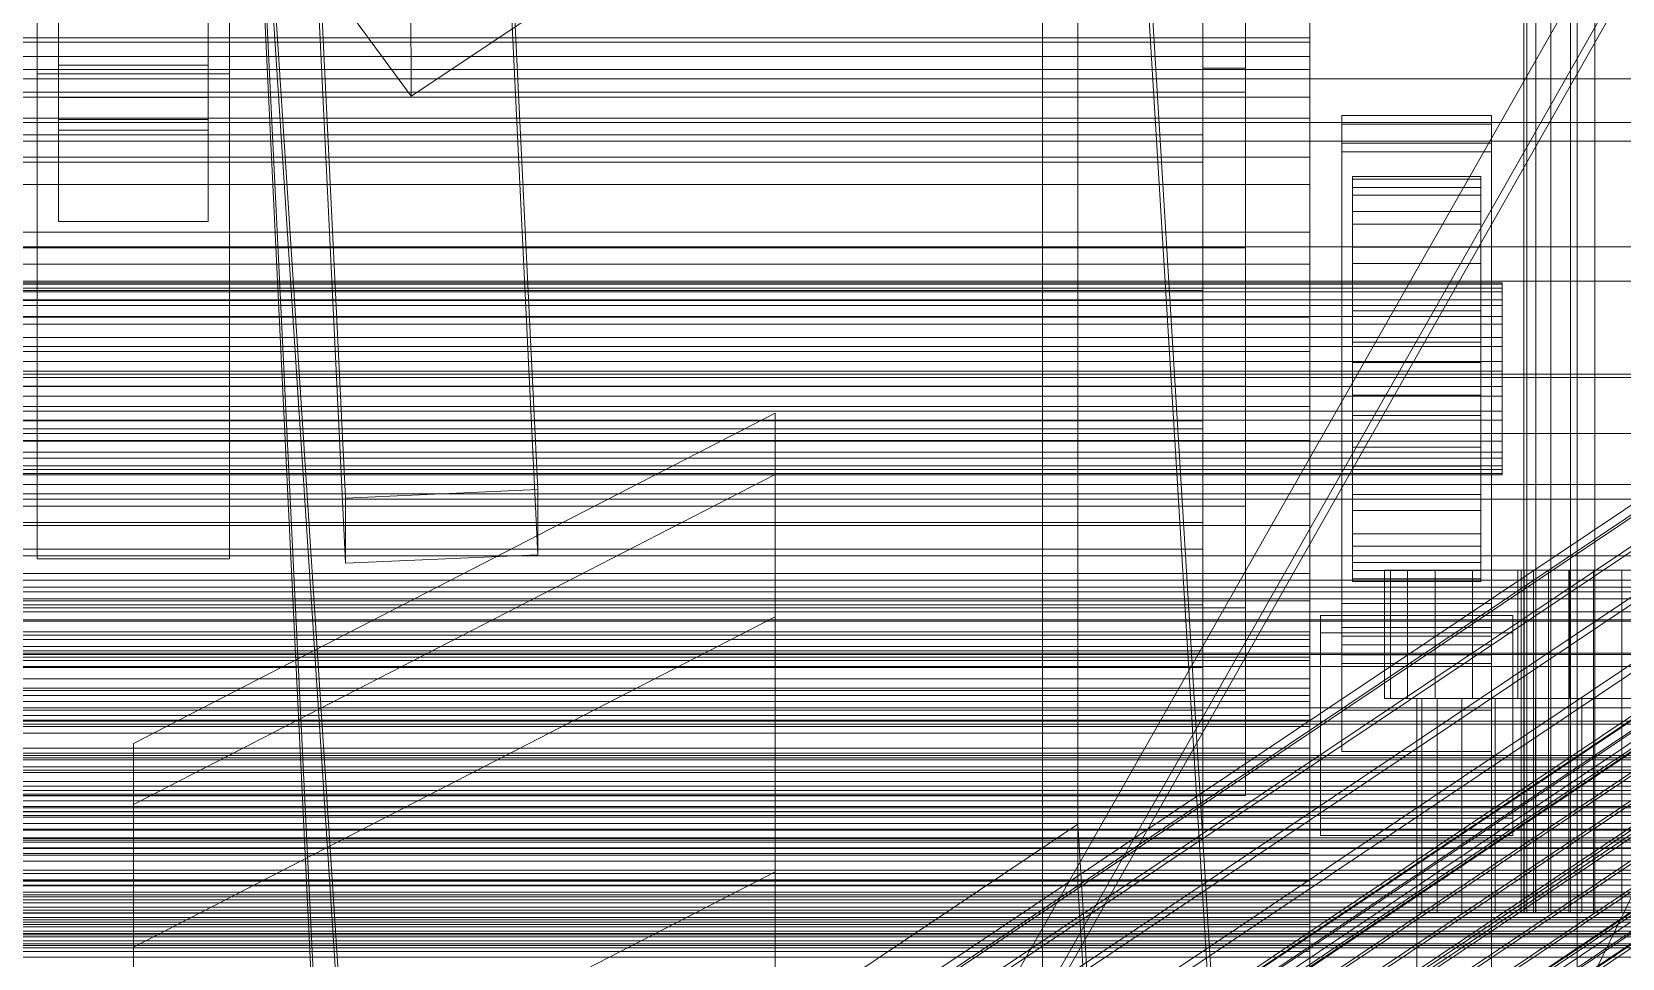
# Model space of a CAD drawing. Header units: millimetres. Extents: x -1970 to 34302, y -65268 to 6837.
# Drawn here: x 130.5 to 279.2, y -35054.3 to -34967.7 of the extents above; entities that cross this region are included whole.
import ezdxf

# ---------------------------------------------------------------- set-up
doc = ezdxf.new("R2010")
doc.units = ezdxf.units.MM
for name, color, linetype, lineweight in [('frontal_briquetadora', 7, 'Continuous', 0), ('frontal_C01', 7, 'Continuous', 0), ('frontal_C02', 7, 'Continuous', 0), ('frontal_C05', 7, 'Continuous', 0), ('frontal_C05-C07', 7, 'Continuous', 0), ('frontal_C07', 7, 'Continuous', 0), ('frontal_dos-mix', 7, 'Continuous', 0), ('frontal_mezcladora', 7, 'Continuous', 0), ('frontal_mix-C02', 7, 'Continuous', 0), ('frontal_tolva-C01', 7, 'Continuous', 0)]:
    doc.layers.add(name, color=color, linetype=linetype, lineweight=lineweight)

msp = doc.modelspace()

# ---------------------------------------------------------------- linework, layer by layer
at = {"layer": 'frontal_briquetadora'}
for p, q in [((-1330, -35000), (490, -35000)), ((-1330, -35010), (490, -35010))]:
    msp.add_line(p, q, dxfattribs=at)
at = {"layer": 'frontal_C01'}
for p, q in [((250, -35586.788), (250, -32681.31)), ((250, -32686.07), (250, -35591.549)), ((250, -35207.289), (228.298, -34851.15)), ((228.298, -34856.869), (250, -35213.008)), ((133, -34973.825), (133, -34928.102)), ((147, -34928.102), (147, -34973.825)), ((133, -34931.146), (133, -34976.868)), ((147, -34976.868), (147, -34931.146)), ((174.943, -34951.333), (177.811, -35010.475)), ((159.83, -35011.266), (156.962, -34952.124)), ((177.811, -35016.563), (174.943, -34957.422)), ((159.83, -35017.355), (156.962, -34958.213)), ((165.926, -34959.095), (165.983, -34973.705)), ((133, -34975.876), (133, -34961.266)), ((133, -34970.792), (133, -34961.266)), ((147, -34961.266), (147, -34975.876)), ((147, -34961.266), (147, -34970.792)), ((131, -34971.615), (131, -34965.528)), ((131, -35010.869), (131, -34965.528)), ((149, -34965.528), (149, -34971.615)), ((149, -34965.528), (149, -35010.869)), ((160.247, -34965.905), (165.983, -34973.705)), ((165.983, -34973.705), (177.451, -34966.052)), ((147, -34970.792), (133, -34970.792)), ((133, -34970.792), (133, -34985.402)), ((147, -34985.402), (147, -34970.792)), ((149, -34971.615), (131, -34971.615)), ((131, -35016.956), (131, -34971.615)), ((149, -35016.956), (149, -34971.615)), ((147, -34973.825), (133, -34973.825)), ((133, -34973.825), (133, -34976.868)), ((147, -34976.868), (147, -34973.825)), ((147, -34975.876), (133, -34975.876)), ((133, -34975.876), (133, -34985.402)), ((133, -34976.868), (147, -34976.868)), ((147, -34985.402), (147, -34975.876)), ((133, -34985.402), (147, -34985.402)), ((140, -35034.211), (200, -35003.333)), ((200, -35003.333), (200, -35125.784)), ((200, -35003.333), (200, -35009.048)), ((-425, -35005.229), (425, -35005.229)), ((140, -35039.926), (200, -35009.048)), ((200, -35009.048), (200, -35131.499)), ((200, -35009.048), (200, -35022.384)), ((149, -35010.869), (131, -35010.869)), ((131, -35010.869), (131, -35016.956)), ((149, -35016.956), (149, -35010.869)), ((177.811, -35010.475), (159.83, -35011.266)), ((177.811, -35016.563), (177.811, -35010.475)), ((159.83, -35011.266), (159.83, -35017.355)), ((425, -35016.66), (-425, -35016.66)), ((131, -35016.956), (149, -35016.956)), ((159.83, -35017.355), (177.811, -35016.563)), ((425, -35020.691), (-425, -35020.691)), ((140, -35053.262), (200, -35022.384)), ((200, -35022.384), (200, -35144.835)), ((200, -35022.384), (200, -35046.198)), ((-425, -35032.122), (425, -35032.122)), ((140, -35134.119), (140, -35034.211)), ((140, -35039.926), (140, -35034.211)), ((140, -35139.834), (140, -35039.926)), ((140, -35053.262), (140, -35039.926)), ((200, -35046.198), (140, -35077.075)), ((200, -35168.648), (200, -35046.198)), ((140, -35153.17), (140, -35053.262)), ((140, -35077.075), (140, -35053.262))]:
    msp.add_line(p, q, dxfattribs=at)
at = {"layer": 'frontal_C02'}
for p, q in [((250, -35767.535), (250, -32976.99)), ((250, -32981.769), (250, -35772.314)), ((228.298, -35041.759), (228.298, -34756.938)), ((228.298, -34762.679), (228.298, -35047.5)), ((450, -34977.896), (-450, -34977.896)), ((146.872, -35101.153), (331.181, -34977.669)), ((148.32, -35101.35), (332.629, -34977.866)), ((146.383, -35102.397), (330.692, -34978.913)), ((150.629, -35102.974), (334.938, -34979.49)), ((141.218, -35124.679), (355.017, -34981.438)), ((141.045, -35125.12), (354.844, -34981.879)), ((141.224, -35126.041), (355.022, -34982.799)), ((141.731, -35124.749), (355.53, -34981.508)), ((142.549, -35125.324), (356.348, -34982.083)), ((146.887, -35104.996), (331.197, -34981.512)), ((153.641, -35105.914), (337.95, -34982.43)), ((141.742, -35127.379), (355.541, -34984.138)), ((143.617, -35126.366), (357.415, -34983.125)), ((142.565, -35129.044), (356.363, -34985.803)), ((144.861, -35127.804), (358.659, -34984.562)), ((148.35, -35108.774), (332.659, -34985.29)), ((359.995, -34986.297), (146.196, -35129.538)), ((157.152, -35109.971), (341.461, -34986.487)), ((143.635, -35130.922), (357.434, -34987.681)), ((147.533, -35131.452), (361.332, -34988.211)), ((144.881, -35132.885), (358.68, -34989.644)), ((148.779, -35133.415), (362.578, -34990.174)), ((150.672, -35113.473), (334.981, -34989.989)), ((146.218, -35134.799), (360.017, -34991.558)), ((345.231, -34991.382), (160.922, -35114.866)), ((147.554, -35136.534), (361.352, -34993.292)), ((149.85, -35135.293), (363.648, -34992.051)), ((148.798, -35137.971), (362.596, -34994.73)), ((150.672, -35136.958), (364.471, -34993.716)), ((149.865, -35139.013), (363.664, -34995.771)), ((150.683, -35139.588), (364.482, -34996.347)), ((151.191, -35138.296), (364.989, -34995.055)), ((151.369, -35139.217), (365.168, -34995.976)), ((153.694, -35118.772), (338.003, -34995.288)), ((151.196, -35139.658), (364.995, -34996.416)), ((164.693, -35120.268), (349.002, -34996.784)), ((450, -34999.677), (-450, -34999.677)), ((157.211, -35124.312), (341.52, -35000.828)), ((168.21, -35125.807), (352.519, -35002.323)), ((160.982, -35129.713), (345.291, -35006.229)), ((-450, -35011.368), (450, -35011.368)), ((-311.15, -35018.945), (311.15, -35018.945)), ((-311.15, -35019.581), (311.15, -35019.581)), ((-311.15, -35020.039), (311.15, -35020.039)), ((-311.15, -35021.904), (311.15, -35021.904)), ((-311.15, -35022.788), (311.15, -35022.788)), ((-311.15, -35025.755), (311.15, -35025.755)), ((-311.15, -35027.005), (311.15, -35027.005)), ((-311.15, -35030.872), (311.15, -35030.872)), ((-311.15, -35032.403), (311.15, -35032.403)), ((-440, -35035.335), (440, -35035.335)), ((-440, -35035.561), (440, -35035.561)), ((-440, -35035.723), (440, -35035.723)), ((-440, -35036.384), (440, -35036.384)), ((-440, -35036.697), (440, -35036.697)), ((-440, -35037.748), (440, -35037.748)), ((311.15, -35036.906), (-311.15, -35036.906)), ((-440, -35038.191), (440, -35038.191)), ((-311.15, -35038.613), (311.15, -35038.613)), ((-440, -35039.561), (440, -35039.561)), ((-440, -35040.104), (440, -35040.104)), ((440, -35041.699), (-440, -35041.699)), ((-440, -35042.304), (440, -35042.304)), ((228.298, -35041.759), (130, -35107.617)), ((250, -35386.528), (228.298, -35041.759)), ((228.298, -35041.759), (228.298, -35047.5)), ((-311.15, -35043.446), (311.15, -35043.446)), ((-440, -35044.017), (440, -35044.017)), ((-440, -35044.643), (440, -35044.643)), ((-311.15, -35045.213), (311.15, -35045.213)), ((-440, -35046.355), (440, -35046.355)), ((-440, -35046.96), (440, -35046.96)), ((130, -35113.358), (228.298, -35047.5)), ((228.298, -35047.5), (250, -35392.269)), ((-440, -35048.556), (440, -35048.556)), ((-440, -35049.098), (440, -35049.098)), ((-440, -35050.468), (440, -35050.468)), ((-440, -35050.911), (440, -35050.911)), ((-311.15, -35050.046), (311.15, -35050.046)), ((-440, -35051.963), (440, -35051.963)), ((-440, -35052.276), (440, -35052.276)), ((-311.15, -35051.753), (311.15, -35051.753)), ((-440, -35052.937), (440, -35052.937)), ((-440, -35053.099), (440, -35053.099)), ((-440, -35053.324), (440, -35053.324))]:
    msp.add_line(p, q, dxfattribs=at)
at = {"layer": 'frontal_C05'}
for p, q in [((270, -35050), (270, -34930)), ((270.288, -35050), (270.288, -34930)), ((271.142, -35050), (271.142, -34930)), ((272.528, -35050), (272.528, -34930)), ((274.393, -35050), (274.393, -34930)), ((276.666, -35050), (276.666, -34930)), ((250, -34957.62), (250, -34970.146)), ((250, -34970.146), (250, -34977.097)), ((269.75, -35018), (257, -35018)), ((257, -35018), (257.538, -35018)), ((257, -35018), (257, -35030)), ((270.043, -35018), (257.538, -35018)), ((257.538, -35018), (259.131, -35018)), ((257.538, -35018), (257.538, -35030)), ((270.911, -35018), (259.131, -35018)), ((259.131, -35018), (261.719, -35018)), ((259.131, -35018), (259.131, -35030)), ((272.32, -35018), (261.719, -35018)), ((261.719, -35018), (265.201, -35018)), ((261.719, -35018), (261.719, -35030)), ((274.217, -35018), (265.201, -35018)), ((265.201, -35018), (269.444, -35018)), ((265.201, -35018), (265.201, -35030)), ((276.528, -35018), (269.444, -35018)), ((269.444, -35018), (274.285, -35018)), ((269.444, -35018), (269.444, -35030)), ((270.043, -35018), (269.75, -35018)), ((269.75, -35030), (269.75, -35018)), ((270.911, -35018), (270.043, -35018)), ((270.043, -35030), (270.043, -35018)), ((272.32, -35018), (270.911, -35018)), ((270.911, -35030), (270.911, -35018)), ((274.217, -35018), (272.32, -35018)), ((272.32, -35030), (272.32, -35018)), ((276.528, -35018), (274.217, -35018)), ((274.217, -35030), (274.217, -35018)), ((279.164, -35018), (274.285, -35018)), ((274.285, -35018), (279.537, -35018)), ((274.285, -35018), (274.285, -35030)), ((279.164, -35018), (276.528, -35018)), ((276.528, -35030), (276.528, -35018)), ((282.025, -35018), (279.164, -35018)), ((279.164, -35030), (279.164, -35018)), ((257.538, -35030), (257, -35030)), ((257, -35030), (269.75, -35030)), ((259.131, -35030), (257.538, -35030)), ((257.538, -35030), (270.043, -35030)), ((261.719, -35030), (259.131, -35030)), ((259.131, -35030), (270.911, -35030)), ((260, -35030), (310, -35030)), ((260, -35980), (260, -35030)), ((260, -35030), (267, -35030)), ((269.75, -35030), (260, -35030)), ((260, -35030), (260.48, -35030)), ((260, -35030), (260, -35050)), ((270.043, -35030), (260.48, -35030)), ((260.48, -35030), (261.903, -35030)), ((260.48, -35030), (260.48, -35050)), ((265.201, -35030), (261.719, -35030)), ((261.719, -35030), (272.32, -35030)), ((270.911, -35030), (261.903, -35030)), ((261.903, -35030), (264.213, -35030)), ((261.903, -35030), (261.903, -35050)), ((272.32, -35030), (264.213, -35030)), ((264.213, -35030), (267.322, -35030)), ((264.213, -35030), (264.213, -35050)), ((269.444, -35030), (265.201, -35030)), ((265.201, -35030), (274.217, -35030)), ((267, -35980), (267, -35030)), ((274.217, -35030), (267.322, -35030)), ((267.322, -35030), (271.111, -35030)), ((267.322, -35030), (267.322, -35050)), ((274.285, -35030), (269.444, -35030)), ((269.444, -35030), (276.528, -35030)), ((270.043, -35030), (269.75, -35030)), ((269.75, -35050), (269.75, -35030)), ((270.911, -35030), (270.043, -35030)), ((270.043, -35050), (270.043, -35030)), ((272.32, -35030), (270.911, -35030)), ((270.911, -35050), (270.911, -35030)), ((276.528, -35030), (271.111, -35030)), ((271.111, -35030), (275.433, -35030)), ((271.111, -35030), (271.111, -35050)), ((274.217, -35030), (272.32, -35030)), ((272.32, -35050), (272.32, -35030)), ((276.528, -35030), (274.217, -35030)), ((274.217, -35050), (274.217, -35030)), ((279.537, -35030), (274.285, -35030)), ((274.285, -35030), (279.164, -35030)), ((279.164, -35030), (275.433, -35030)), ((275.433, -35030), (280.123, -35030)), ((275.433, -35030), (275.433, -35050)), ((279.164, -35030), (276.528, -35030)), ((276.528, -35050), (276.528, -35030)), ((282.025, -35030), (279.164, -35030)), ((279.164, -35050), (279.164, -35030)), ((260.48, -35050), (260, -35050)), ((260, -35050), (269.75, -35050)), ((261.903, -35050), (260.48, -35050)), ((260.48, -35050), (270.043, -35050)), ((264.213, -35050), (261.903, -35050)), ((261.903, -35050), (270.911, -35050)), ((267.322, -35050), (264.213, -35050)), ((264.213, -35050), (272.32, -35050)), ((271.111, -35050), (267.322, -35050)), ((267.322, -35050), (274.217, -35050)), ((269.75, -35050), (270.043, -35050)), ((270.288, -35050), (270, -35050)), ((270.043, -35050), (270.911, -35050)), ((271.142, -35050), (270.288, -35050)), ((270.911, -35050), (272.32, -35050)), ((275.433, -35050), (271.111, -35050)), ((271.111, -35050), (276.528, -35050)), ((272.528, -35050), (271.142, -35050)), ((272.32, -35050), (274.217, -35050)), ((274.393, -35050), (272.528, -35050)), ((274.217, -35050), (276.528, -35050)), ((276.666, -35050), (274.393, -35050)), ((280.123, -35050), (275.433, -35050)), ((275.433, -35050), (279.164, -35050)), ((276.528, -35050), (279.164, -35050)), ((279.26, -35050), (276.666, -35050)), ((279.164, -35050), (282.025, -35050))]:
    msp.add_line(p, q, dxfattribs=at)
at = {"layer": 'frontal_C05-C07'}
for p, q in [((240, -34973.316), (240, -34905.316)), ((244, -34905.316), (244, -34973.316)), ((240, -34987.87), (240, -34919.87)), ((244, -34919.87), (244, -34987.87)), ((240, -35000.793), (240, -34932.793)), ((244, -34932.793), (244, -35000.793)), ((240, -35012.034), (240, -34944.034)), ((244, -34944.034), (244, -35012.034)), ((240, -35021.537), (240, -34953.537)), ((244, -34953.537), (244, -35021.537)), ((240, -34957.188), (240, -34973.316)), ((244, -34973.316), (244, -34957.188)), ((240, -34961.188), (240, -34977.316)), ((240, -35029.25), (240, -34961.25)), ((244, -34961.25), (244, -35029.25)), ((240, -34965.316), (240, -34973.316)), ((240, -34979.87), (240, -34965.316)), ((240, -35035.116), (240, -34967.116)), ((240, -34971.084), (240, -34967.116)), ((244, -34967.116), (244, -35035.116)), ((244, -34967.116), (244, -34971.084)), ((240, -35039.084), (240, -34971.084)), ((240, -34971.084), (244, -34971.084)), ((244, -34971.084), (244, -35039.084)), ((240, -34973.316), (-240, -34973.316)), ((240, -34973.316), (240, -34977.316)), ((240, -34973.316), (244, -34973.316)), ((240, -34973.316), (240, -34987.87)), ((244, -34987.87), (244, -34973.316)), ((240, -34977.316), (-240, -34977.316)), ((240, -34977.316), (240, -34991.87)), ((-240, -34979.87), (240, -34979.87)), ((240, -34979.87), (240, -34987.87)), ((240, -34992.793), (240, -34979.87)), ((240, -34987.87), (-240, -34987.87)), ((240, -34987.87), (240, -34991.87)), ((240, -34987.87), (244, -34987.87)), ((240, -34987.87), (240, -35000.793)), ((244, -35000.793), (244, -34987.87)), ((240, -34991.87), (-240, -34991.87)), ((240, -34991.87), (240, -35004.793)), ((-240, -34992.793), (240, -34992.793)), ((240, -34992.793), (240, -35000.793)), ((240, -35004.034), (240, -34992.793)), ((240, -35000.793), (-240, -35000.793)), ((240, -35000.793), (240, -35004.793)), ((240, -35000.793), (244, -35000.793)), ((240, -35000.793), (240, -35012.034)), ((244, -35012.034), (244, -35000.793)), ((-240, -35004.034), (240, -35004.034)), ((240, -35004.793), (-240, -35004.793)), ((240, -35004.034), (240, -35012.034)), ((240, -35013.537), (240, -35004.034)), ((240, -35004.793), (240, -35016.034)), ((240, -35012.034), (-240, -35012.034)), ((240, -35012.034), (240, -35016.034)), ((240, -35012.034), (244, -35012.034)), ((240, -35012.034), (240, -35021.537)), ((244, -35021.537), (244, -35012.034)), ((-240, -35013.537), (240, -35013.537)), ((240, -35013.537), (240, -35021.537)), ((240, -35021.25), (240, -35013.537)), ((240, -35016.034), (-240, -35016.034)), ((240, -35016.034), (240, -35025.537)), ((-240, -35021.25), (240, -35021.25)), ((240, -35021.537), (-240, -35021.537)), ((240, -35021.25), (240, -35029.25)), ((240, -35027.116), (240, -35021.25)), ((240, -35021.537), (240, -35025.537)), ((240, -35021.537), (244, -35021.537)), ((240, -35021.537), (240, -35029.25)), ((244, -35029.25), (244, -35021.537)), ((240, -35025.537), (-240, -35025.537)), ((240, -35025.537), (240, -35033.25)), ((-240, -35027.116), (240, -35027.116)), ((240, -35027.116), (240, -35035.116)), ((240, -35031.084), (240, -35027.116)), ((240, -35029.25), (-240, -35029.25)), ((240, -35029.25), (240, -35033.25)), ((240, -35029.25), (244, -35029.25)), ((240, -35029.25), (240, -35035.116)), ((244, -35035.116), (244, -35029.25)), ((-240, -35031.084), (240, -35031.084)), ((240, -35031.084), (240, -35039.084)), ((240, -35033.25), (-240, -35033.25)), ((240, -35033.25), (240, -35039.116)), ((240, -35035.116), (-240, -35035.116)), ((240, -35035.116), (240, -35039.116)), ((240, -35035.116), (244, -35035.116)), ((240, -35035.116), (240, -35039.084)), ((244, -35039.084), (244, -35035.116)), ((240, -35039.084), (-240, -35039.084)), ((240, -35039.116), (-240, -35039.116)), ((240, -35039.084), (240, -35043.084)), ((240, -35039.084), (244, -35039.084)), ((240, -35039.116), (240, -35043.084)), ((240, -35043.084), (-240, -35043.084))]:
    msp.add_line(p, q, dxfattribs=at)
at = {"layer": 'frontal_C07'}
for p, q in [((250, -35224.757), (250, -34874.757)), ((250, -34879.741), (250, -35229.741)), ((250, -34889.381), (250, -34968.232)), ((250, -35041.102), (250, -34962.251)), ((250, -34962.251), (250, -34968.232)), ((-250, -34968.232), (250, -34968.232)), ((-250, -34968.652), (250, -34968.652)), ((0, -34968.232), (250, -34968.232)), ((250, -34968.232), (250, -35047.082)), ((250, -34968.652), (250, -34968.232)), ((250, -34968.232), (250, -34969.985)), ((250, -34971.218), (250, -34968.652)), ((-250, -34969.985), (250, -34969.985)), ((250, -34969.985), (250, -34973.792)), ((350, -34972.062), (-350, -34972.062)), ((-250, -34971.218), (250, -34971.218)), ((250, -34975.753), (250, -34971.218)), ((-250, -34973.792), (250, -34973.792)), ((250, -34973.792), (250, -34979.394)), ((253, -34976.317), (253, -34975.513)), ((253, -34975.513), (267, -34975.513)), ((253, -35023.357), (253, -34975.513)), ((267, -34975.513), (267, -34976.317)), ((267, -34975.513), (267, -35023.357)), ((-350, -34976.149), (350, -34976.149)), ((-250, -34975.753), (250, -34975.753)), ((250, -34981.95), (250, -34975.753)), ((267, -34976.317), (253, -34976.317)), ((253, -34976.317), (253, -35024.162)), ((267, -35024.162), (267, -34976.317)), ((253, -34978.892), (253, -34978.088)), ((253, -34978.088), (267, -34978.088)), ((253, -35025.932), (253, -34978.088)), ((267, -34978.088), (267, -34978.892)), ((267, -34978.088), (267, -35025.932)), ((-250, -34979.394), (250, -34979.394)), ((250, -34979.394), (250, -34986.41)), ((267, -34978.892), (253, -34978.892)), ((253, -34978.892), (253, -35026.737)), ((267, -35026.737), (267, -34978.892)), ((254, -34991.157), (254, -34981.19)), ((254, -34981.19), (254, -34981.439)), ((254, -34981.19), (266, -34981.19)), ((254, -34982.23), (254, -34981.19)), ((254, -34991.275), (254, -34981.439)), ((254, -34981.439), (254, -34982.962)), ((254, -34981.439), (266, -34981.439)), ((266, -34981.439), (266, -34981.19)), ((266, -34981.19), (266, -34991.157)), ((266, -34981.19), (266, -34982.23)), ((266, -34982.962), (266, -34981.439)), ((266, -34981.439), (266, -34991.275)), ((-250, -34981.95), (250, -34981.95)), ((250, -34989.386), (250, -34981.95)), ((254, -34991.65), (254, -34982.23)), ((254, -34982.23), (266, -34982.23)), ((254, -34984.491), (254, -34982.23)), ((254, -34991.997), (254, -34982.962)), ((254, -34982.962), (254, -34985.655)), ((254, -34982.962), (266, -34982.962)), ((266, -34982.23), (266, -34991.65)), ((266, -34982.23), (266, -34984.491)), ((266, -34985.655), (266, -34982.962)), ((266, -34982.962), (266, -34991.997)), ((254, -34992.721), (254, -34984.491)), ((254, -34984.491), (266, -34984.491)), ((254, -34987.817), (254, -34984.491)), ((254, -34993.273), (254, -34985.655)), ((254, -34985.655), (254, -34989.335)), ((254, -34985.655), (266, -34985.655)), ((266, -34984.491), (266, -34992.721)), ((266, -34984.491), (266, -34987.817)), ((266, -34989.335), (266, -34985.655)), ((266, -34985.655), (266, -34993.273)), ((-250, -34986.41), (250, -34986.41)), ((250, -34986.41), (250, -34994.36)), ((-350, -34987.775), (350, -34987.775)), ((254, -34994.297), (254, -34987.817)), ((254, -34987.817), (266, -34987.817)), ((254, -34991.983), (254, -34987.817)), ((266, -34987.817), (266, -34994.297)), ((266, -34987.817), (266, -34991.983)), ((-250, -34989.386), (250, -34989.386)), ((250, -34997.553), (250, -34989.386)), ((254, -34995.015), (254, -34989.335)), ((254, -34989.335), (254, -34993.75)), ((254, -34989.335), (266, -34989.335)), ((266, -34993.75), (266, -34989.335)), ((266, -34989.335), (266, -34995.015)), ((350, -34990.993), (-350, -34990.993)), ((-268, -34991.157), (268, -34991.157)), ((-268, -34991.275), (268, -34991.275)), ((-268, -34991.65), (268, -34991.65)), ((254, -34991.275), (254, -34991.157)), ((266, -34991.157), (254, -34991.157)), ((254, -34991.157), (254, -34991.65)), ((254, -34991.997), (254, -34991.275)), ((266, -34991.275), (254, -34991.275)), ((266, -34991.65), (254, -34991.65)), ((254, -34991.65), (254, -34992.721)), ((266, -34991.157), (266, -34991.275)), ((266, -34991.65), (266, -34991.157)), ((266, -34991.275), (266, -34991.997)), ((266, -34992.721), (266, -34991.65)), ((268, -34991.275), (268, -34991.157)), ((268, -34991.157), (268, -34991.65)), ((268, -34991.997), (268, -34991.275)), ((268, -34991.65), (268, -34992.721)), ((-268, -34991.997), (268, -34991.997)), ((-268, -34992.721), (268, -34992.721)), ((-268, -34993.273), (268, -34993.273)), ((254, -34996.27), (254, -34991.983)), ((254, -34991.983), (266, -34991.983)), ((254, -34996.703), (254, -34991.983)), ((254, -34993.273), (254, -34991.997)), ((266, -34991.997), (254, -34991.997)), ((266, -34992.721), (254, -34992.721)), ((254, -34992.721), (254, -34994.297)), ((254, -34995.015), (254, -34993.273)), ((266, -34993.273), (254, -34993.273)), ((266, -34991.983), (266, -34996.27)), ((266, -34991.983), (266, -34996.703)), ((266, -34991.997), (266, -34993.273)), ((266, -34994.297), (266, -34992.721)), ((266, -34993.273), (266, -34995.015)), ((268, -34993.273), (268, -34991.997)), ((268, -34992.721), (268, -34994.297)), ((268, -34995.015), (268, -34993.273)), ((-268, -34994.297), (268, -34994.297)), ((-250, -34994.36), (250, -34994.36)), ((250, -34994.36), (250, -35002.703)), ((254, -34997.107), (254, -34993.75)), ((254, -34993.75), (254, -34998.599)), ((254, -34993.75), (266, -34993.75)), ((266, -34994.297), (254, -34994.297)), ((254, -34994.297), (254, -34996.27)), ((266, -34998.599), (266, -34993.75)), ((266, -34993.75), (266, -34997.107)), ((266, -34996.27), (266, -34994.297)), ((268, -34994.297), (268, -34996.27)), ((-268, -34995.015), (268, -34995.015)), ((-268, -34996.27), (268, -34996.27)), ((254, -34997.107), (254, -34995.015)), ((266, -34995.015), (254, -34995.015)), ((266, -34996.27), (254, -34996.27)), ((254, -34996.27), (254, -34998.506)), ((266, -34995.015), (266, -34997.107)), ((266, -34998.506), (266, -34996.27)), ((268, -34997.107), (268, -34995.015)), ((268, -34996.27), (268, -34998.506)), ((-268, -34997.107), (268, -34997.107)), ((250, -34997.553), (-250, -34997.553)), ((250, -35005.896), (250, -34997.553)), ((254, -34998.506), (254, -34996.703)), ((254, -34996.703), (266, -34996.703)), ((254, -35001.657), (254, -34996.703)), ((254, -34999.404), (254, -34997.107)), ((266, -34997.107), (254, -34997.107)), ((266, -34996.703), (266, -34998.506)), ((266, -34996.703), (266, -35001.657)), ((266, -34997.107), (266, -34999.404)), ((268, -34999.404), (268, -34997.107)), ((-268, -34998.506), (268, -34998.506)), ((266, -34998.506), (254, -34998.506)), ((254, -34998.506), (254, -35000.852)), ((254, -34998.599), (254, -34999.404)), ((266, -34998.599), (254, -34998.599)), ((254, -34998.599), (254, -35003.553)), ((266, -35000.852), (266, -34998.506)), ((266, -34999.404), (266, -34998.599)), ((266, -35003.553), (266, -34998.599)), ((268, -34998.506), (268, -35000.852)), ((268, -34999.404), (-268, -34999.404)), ((254, -34999.404), (266, -34999.404)), ((254, -35001.75), (254, -34999.404)), ((266, -34999.404), (266, -35001.75)), ((268, -35001.75), (268, -34999.404)), ((-268, -35000.852), (268, -35000.852)), ((-268, -35001.75), (268, -35001.75)), ((254, -35000.852), (254, -35001.657)), ((266, -35000.852), (254, -35000.852)), ((254, -35000.852), (254, -35003.149)), ((254, -35001.657), (266, -35001.657)), ((254, -35006.506), (254, -35001.657)), ((254, -35003.986), (254, -35001.75)), ((254, -35001.75), (254, -35003.553)), ((266, -35001.75), (254, -35001.75)), ((266, -35001.657), (266, -35000.852)), ((266, -35003.149), (266, -35000.852)), ((266, -35001.657), (266, -35006.506)), ((266, -35003.553), (266, -35001.75)), ((266, -35001.75), (266, -35003.986)), ((268, -35000.852), (268, -35003.149)), ((268, -35003.986), (268, -35001.75)), ((-268, -35003.149), (268, -35003.149)), ((-250, -35002.703), (250, -35002.703)), ((250, -35002.703), (250, -35010.87)), ((254, -35003.149), (254, -35006.506)), ((266, -35003.149), (254, -35003.149)), ((254, -35003.149), (254, -35005.24)), ((254, -35003.553), (254, -35008.273)), ((254, -35003.553), (266, -35003.553)), ((266, -35006.506), (266, -35003.149)), ((266, -35005.24), (266, -35003.149)), ((266, -35008.273), (266, -35003.553)), ((268, -35003.149), (268, -35005.24)), ((-268, -35003.986), (268, -35003.986)), ((-268, -35005.24), (268, -35005.24)), ((254, -35005.959), (254, -35003.986)), ((254, -35003.986), (254, -35008.273)), ((266, -35003.986), (254, -35003.986)), ((254, -35005.24), (254, -35010.921)), ((266, -35005.24), (254, -35005.24)), ((254, -35005.24), (254, -35006.983)), ((266, -35008.273), (266, -35003.986)), ((266, -35003.986), (266, -35005.959)), ((266, -35010.921), (266, -35005.24)), ((266, -35006.983), (266, -35005.24)), ((268, -35005.959), (268, -35003.986)), ((268, -35005.24), (268, -35006.983)), ((-268, -35005.959), (268, -35005.959)), ((-250, -35005.896), (250, -35005.896)), ((250, -35013.846), (250, -35005.896)), ((254, -35007.535), (254, -35005.959)), ((254, -35005.959), (254, -35012.438)), ((266, -35005.959), (254, -35005.959)), ((254, -35006.506), (266, -35006.506)), ((254, -35010.921), (254, -35006.506)), ((266, -35012.438), (266, -35005.959)), ((266, -35005.959), (266, -35007.535)), ((266, -35006.506), (266, -35010.921)), ((268, -35007.535), (268, -35005.959)), ((-268, -35006.983), (268, -35006.983)), ((-268, -35007.535), (268, -35007.535)), ((-268, -35008.259), (268, -35008.259)), ((254, -35006.983), (254, -35014.6)), ((266, -35006.983), (254, -35006.983)), ((254, -35006.983), (254, -35008.259)), ((254, -35008.606), (254, -35007.535)), ((254, -35007.535), (254, -35015.765)), ((266, -35007.535), (254, -35007.535)), ((254, -35008.259), (254, -35017.293)), ((266, -35008.259), (254, -35008.259)), ((254, -35008.259), (254, -35008.98)), ((266, -35014.6), (266, -35006.983)), ((266, -35008.259), (266, -35006.983)), ((266, -35015.765), (266, -35007.535)), ((266, -35007.535), (266, -35008.606)), ((266, -35017.293), (266, -35008.259)), ((266, -35008.98), (266, -35008.259)), ((268, -35006.983), (268, -35008.259)), ((268, -35008.606), (268, -35007.535)), ((268, -35008.259), (268, -35008.98)), ((-268, -35008.606), (268, -35008.606)), ((-268, -35008.98), (268, -35008.98)), ((-268, -35009.099), (268, -35009.099)), ((254, -35008.273), (254, -35012.438)), ((254, -35008.273), (266, -35008.273)), ((254, -35009.099), (254, -35008.606)), ((254, -35008.606), (254, -35018.025)), ((266, -35008.606), (254, -35008.606)), ((254, -35008.98), (254, -35018.817)), ((266, -35008.98), (254, -35008.98)), ((254, -35008.98), (254, -35009.099)), ((254, -35009.099), (254, -35019.066)), ((266, -35009.099), (254, -35009.099)), ((266, -35012.438), (266, -35008.273)), ((266, -35018.025), (266, -35008.606)), ((266, -35008.606), (266, -35009.099)), ((266, -35018.817), (266, -35008.98)), ((266, -35009.099), (266, -35008.98)), ((266, -35019.066), (266, -35009.099)), ((268, -35009.099), (268, -35008.606)), ((268, -35008.98), (268, -35009.099)), ((-250, -35010.87), (250, -35010.87)), ((250, -35010.87), (250, -35018.306)), ((254, -35010.921), (266, -35010.921)), ((254, -35014.6), (254, -35010.921)), ((266, -35010.921), (266, -35014.6)), ((254, -35012.438), (254, -35015.765)), ((254, -35012.438), (266, -35012.438)), ((266, -35015.765), (266, -35012.438)), ((-250, -35013.846), (250, -35013.846)), ((250, -35020.861), (250, -35013.846)), ((254, -35014.6), (266, -35014.6)), ((254, -35017.293), (254, -35014.6)), ((266, -35014.6), (266, -35017.293)), ((254, -35015.765), (254, -35018.025)), ((254, -35015.765), (266, -35015.765)), ((266, -35018.025), (266, -35015.765)), ((-250, -35018.306), (250, -35018.306)), ((250, -35018.306), (250, -35024.503)), ((254, -35017.293), (266, -35017.293)), ((254, -35018.817), (254, -35017.293)), ((254, -35018.025), (254, -35019.066)), ((254, -35018.025), (266, -35018.025)), ((266, -35017.293), (266, -35018.817)), ((266, -35019.066), (266, -35018.025)), ((254, -35018.817), (266, -35018.817)), ((254, -35019.066), (254, -35018.817)), ((254, -35019.066), (266, -35019.066)), ((266, -35018.817), (266, -35019.066)), ((-250, -35020.861), (250, -35020.861)), ((250, -35026.464), (250, -35020.861)), ((253, -35024.984), (253, -35021.122)), ((253, -35021.122), (267, -35021.122)), ((253, -35031.09), (253, -35021.122)), ((267, -35021.122), (267, -35024.984)), ((267, -35021.122), (267, -35031.09)), ((350, -35022.661), (-350, -35022.661)), ((251, -35023.858), (251, -35022.249)), ((251, -35022.249), (269, -35022.249)), ((251, -35041.187), (251, -35022.249)), ((269, -35022.249), (269, -35023.858)), ((269, -35022.249), (269, -35041.187)), ((-250, -35023.764), (250, -35023.764)), ((-250, -35024.097), (250, -35024.097)), ((-250, -35024.503), (250, -35024.503)), ((250, -35024.097), (250, -35023.764)), ((250, -35023.764), (250, -35025.155)), ((250, -35026.134), (250, -35024.097)), ((250, -35024.503), (250, -35029.038)), ((269, -35023.858), (251, -35023.858)), ((251, -35042.796), (251, -35023.858)), ((267, -35023.357), (253, -35023.357)), ((253, -35023.357), (253, -35024.162)), ((253, -35024.162), (267, -35024.162)), ((267, -35024.162), (267, -35023.357)), ((269, -35042.796), (269, -35023.858)), ((-350, -35025.88), (350, -35025.88)), ((-250, -35025.155), (250, -35025.155)), ((250, -35025.155), (250, -35028.177)), ((267, -35024.984), (253, -35024.984)), ((253, -35024.984), (253, -35034.952)), ((267, -35025.932), (253, -35025.932)), ((253, -35025.932), (253, -35026.737)), ((267, -35034.952), (267, -35024.984)), ((267, -35026.737), (267, -35025.932)), ((-250, -35026.134), (250, -35026.134)), ((-250, -35026.464), (250, -35026.464)), ((250, -35029.734), (250, -35026.134)), ((250, -35030.271), (250, -35026.464)), ((253, -35026.737), (267, -35026.737)), ((-250, -35028.177), (250, -35028.177)), ((-250, -35029.038), (250, -35029.038)), ((250, -35028.177), (250, -35032.624)), ((250, -35029.038), (250, -35031.604)), ((-250, -35029.734), (250, -35029.734)), ((-250, -35030.271), (250, -35030.271)), ((250, -35034.653), (250, -35029.734)), ((250, -35032.024), (250, -35030.271)), ((-250, -35031.604), (250, -35031.604)), ((-250, -35032.024), (250, -35032.024)), ((250, -35031.604), (250, -35032.024)), ((267, -35031.09), (253, -35031.09)), ((253, -35031.09), (253, -35034.952)), ((267, -35034.952), (267, -35031.09)), ((-250, -35032.624), (250, -35032.624)), ((250, -35032.624), (250, -35038.192)), ((-250, -35034.653), (250, -35034.653)), ((250, -35040.555), (250, -35034.653)), ((253, -35034.952), (267, -35034.952)), ((-350, -35038.951), (350, -35038.951)), ((-250, -35038.192), (250, -35038.192)), ((250, -35038.192), (250, -35044.503)), ((-350, -35040.11), (350, -35040.11)), ((-350, -35040.229), (350, -35040.229)), ((-350, -35040.604), (350, -35040.604)), ((-350, -35040.95), (350, -35040.95)), ((-250, -35040.555), (250, -35040.555)), ((250, -35047.038), (250, -35040.555)), ((-350, -35041.674), (350, -35041.674)), ((-350, -35042.226), (350, -35042.226)), ((250, -35041.102), (0, -35041.102)), ((250, -35069.263), (250, -35041.102)), ((250, -35041.102), (250, -35047.082)), ((269, -35041.187), (251, -35041.187)), ((251, -35041.187), (251, -35042.796)), ((269, -35042.796), (269, -35041.187)), ((350, -35043.039), (-350, -35043.039)), ((-350, -35043.25), (350, -35043.25)), ((251, -35042.796), (269, -35042.796)), ((-350, -35043.969), (350, -35043.969)), ((-350, -35045.223), (350, -35045.223)), ((-250, -35044.503), (250, -35044.503)), ((250, -35044.503), (250, -35051.125)), ((-350, -35046.06), (350, -35046.06)), ((-350, -35047.459), (350, -35047.459)), ((-350, -35048.12), (350, -35048.12)), ((350, -35048.357), (-350, -35048.357)), ((250, -35047.038), (-250, -35047.038)), ((-250, -35047.082), (250, -35047.082)), ((-250, -35047.503), (250, -35047.503)), ((0, -35047.082), (250, -35047.082)), ((250, -35053.66), (250, -35047.038)), ((250, -35047.082), (250, -35075.243)), ((250, -35047.503), (250, -35047.082)), ((250, -35047.082), (250, -35048.835)), ((250, -35050.068), (250, -35047.503)), ((-350, -35049.805), (350, -35049.805)), ((-250, -35048.835), (250, -35048.835)), ((250, -35048.835), (250, -35052.643)), ((-350, -35050.704), (350, -35050.704)), ((350, -35050.912), (-350, -35050.912)), ((350, -35051.338), (-350, -35051.338)), ((-250, -35050.068), (250, -35050.068)), ((-250, -35051.125), (250, -35051.125)), ((250, -35054.604), (250, -35050.068)), ((250, -35051.125), (250, -35057.608)), ((-350, -35052.103), (350, -35052.103)), ((-250, -35052.643), (250, -35052.643)), ((250, -35052.643), (250, -35058.245)), ((-350, -35052.94), (350, -35052.94)), ((-350, -35054.194), (350, -35054.194)), ((-250, -35053.66), (250, -35053.66)), ((250, -35059.97), (250, -35053.66))]:
    msp.add_line(p, q, dxfattribs=at)
at = {"layer": 'frontal_dos-mix'}
for p, q in [((225, -35980), (225, -33282.5)), ((275, -35980), (275, -33282.5))]:
    msp.add_line(p, q, dxfattribs=at)
at = {"layer": 'frontal_mezcladora'}
msp.add_line((-750, -35049.5), (750, -35049.5), dxfattribs=at)
at = {"layer": 'frontal_mix-C02'}
for p, q in [((150, -34915), (170, -35222.05)), ((150, -34915), (170, -35328.356)), ((170, -35226.05), (150, -34919)), ((170, -35332.356), (150, -34919))]:
    msp.add_line(p, q, dxfattribs=at)
at = {"layer": 'frontal_tolva-C01'}
for p, q in [((596.523, -34398.023), (221.523, -35168.887)), ((221.523, -35057.569), (596.523, -34398.023)), ((600, -34398.55), (225, -35058.095)), ((225, -35059.546), (600, -34400))]:
    msp.add_line(p, q, dxfattribs=at)

doc.saveas('drawing.dxf')
